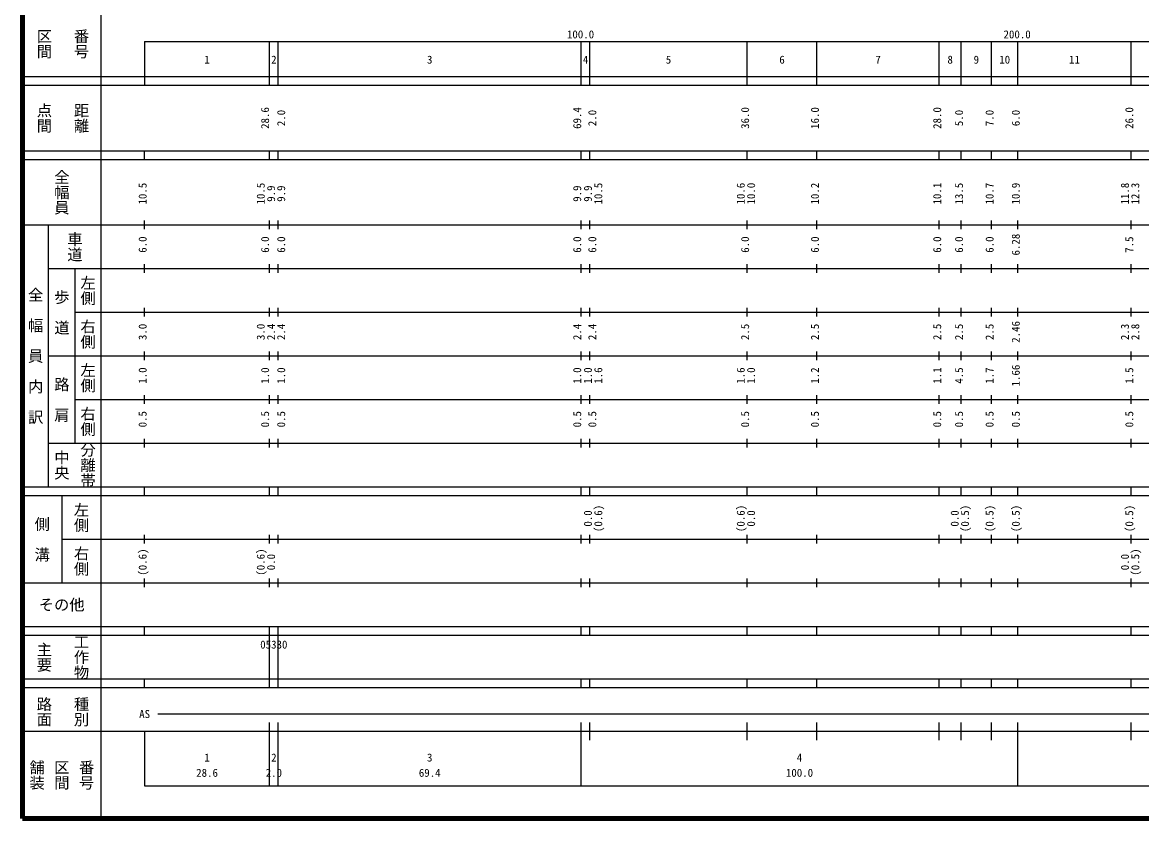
# Model space of a CAD drawing. Units: millimetres on the paper, enlarged 1000 times. Extents: x 40000 to 680000, y 20000 to 380000.
# Drawn here: x 40000 to 296362, y 20000 to 202409 of the extents above; entities that cross this region are included whole.
import ezdxf
from ezdxf.enums import TextEntityAlignment as Align

# ---------------------------------------------------------------- set-up
doc = ezdxf.new("R2010")
doc.units = ezdxf.units.MM
doc.header["$LTSCALE"] = 1000
doc.layers.add('M-TTL', color=2, linetype='Continuous', lineweight=140)
doc.layers.add('M-TTL-BAND', color=7, linetype='Continuous', lineweight=25)
doc.styles.add('@ＭＳ ゴシック', font='')
doc.styles.add('ＭＳ ゴシック', font='')
doc.styles.get('@ＭＳ ゴシック').set_extended_font_data('@MS Gothic')
doc.styles.get('ＭＳ ゴシック').set_extended_font_data('MS Gothic')

msp = doc.modelspace()

# ---------------------------------------------------------------- linework, layer by layer
at = {"layer": 'M-TTL'}
for p, q in [((40000, 380000), (40000, 20000)), ((40000, 20000), (680000, 20000))]:
    msp.add_line(p, q, dxfattribs=at)
at = {"layer": 'M-TTL-BAND'}
for p, q in [((58000, 370000), (58000, 20000)), ((68000, 198000), (579000, 198000)), ((68000, 198000), (68000, 188000)), ((96600, 188000), (96600, 198000)), ((98600, 188000), (98600, 198000)), ((168000, 188000), (168000, 198000)), ((170000, 188000), (170000, 198000)), ((206000, 188000), (206000, 198000)), ((222000, 188000), (222000, 198000)), ((250000, 188000), (250000, 198000)), ((255000, 188000), (255000, 198000)), ((262000, 188000), (262000, 198000)), ((268000, 188000), (268000, 198000)), ((294000, 188000), (294000, 198000)), ((40000, 190000), (579000, 190000)), ((40000, 188000), (579000, 188000)), ((40000, 173000), (579000, 173000)), ((68000, 171000), (68000, 173000)), ((96600, 171000), (96600, 173000)), ((98600, 171000), (98600, 173000)), ((168000, 171000), (168000, 173000)), ((170000, 171000), (170000, 173000)), ((206000, 171000), (206000, 173000)), ((222000, 171000), (222000, 173000)), ((250000, 171000), (250000, 173000)), ((255000, 171000), (255000, 173000)), ((262000, 171000), (262000, 173000)), ((268000, 171000), (268000, 173000)), ((294000, 171000), (294000, 173000)), ((40000, 171000), (579000, 171000)), ((68000, 155000), (68000, 157000)), ((96600, 155000), (96600, 157000)), ((98600, 155000), (98600, 157000)), ((168000, 155000), (168000, 157000)), ((170000, 155000), (170000, 157000)), ((206000, 155000), (206000, 157000)), ((222000, 155000), (222000, 157000)), ((250000, 155000), (250000, 157000)), ((255000, 155000), (255000, 157000)), ((262000, 155000), (262000, 157000)), ((268000, 155000), (268000, 157000)), ((294000, 155000), (294000, 157000)), ((40000, 156000), (579000, 156000)), ((46000, 96000), (46000, 156000)), ((68000, 145000), (68000, 147000)), ((96600, 145000), (96600, 147000)), ((98600, 145000), (98600, 147000)), ((168000, 145000), (168000, 147000)), ((170000, 145000), (170000, 147000)), ((206000, 145000), (206000, 147000)), ((222000, 145000), (222000, 147000)), ((250000, 145000), (250000, 147000)), ((255000, 145000), (255000, 147000)), ((262000, 145000), (262000, 147000)), ((268000, 145000), (268000, 147000)), ((294000, 145000), (294000, 147000)), ((46000, 146000), (579000, 146000)), ((52000, 146000), (52000, 106000)), ((52000, 136000), (579000, 136000)), ((68000, 135000), (68000, 137000)), ((96600, 135000), (96600, 137000)), ((98600, 135000), (98600, 137000)), ((168000, 135000), (168000, 137000)), ((170000, 135000), (170000, 137000)), ((206000, 135000), (206000, 137000)), ((222000, 135000), (222000, 137000)), ((250000, 135000), (250000, 137000)), ((255000, 135000), (255000, 137000)), ((262000, 135000), (262000, 137000)), ((268000, 135000), (268000, 137000)), ((294000, 135000), (294000, 137000)), ((46000, 126000), (579000, 126000)), ((68000, 125000), (68000, 127000)), ((96600, 125000), (96600, 127000)), ((98600, 125000), (98600, 127000)), ((168000, 125000), (168000, 127000)), ((170000, 125000), (170000, 127000)), ((206000, 125000), (206000, 127000)), ((222000, 125000), (222000, 127000)), ((250000, 125000), (250000, 127000)), ((255000, 125000), (255000, 127000)), ((262000, 125000), (262000, 127000)), ((268000, 125000), (268000, 127000)), ((294000, 125000), (294000, 127000)), ((52000, 116000), (579000, 116000)), ((68000, 115000), (68000, 117000)), ((96600, 115000), (96600, 117000)), ((98600, 115000), (98600, 117000)), ((168000, 115000), (168000, 117000)), ((170000, 115000), (170000, 117000)), ((206000, 115000), (206000, 117000)), ((222000, 115000), (222000, 117000)), ((250000, 115000), (250000, 117000)), ((255000, 115000), (255000, 117000)), ((262000, 115000), (262000, 117000)), ((268000, 115000), (268000, 117000)), ((294000, 115000), (294000, 117000)), ((46000, 106000), (579000, 106000)), ((68000, 105000), (68000, 107000)), ((96600, 105000), (96600, 107000)), ((98600, 105000), (98600, 107000)), ((168000, 105000), (168000, 107000)), ((170000, 105000), (170000, 107000)), ((206000, 105000), (206000, 107000)), ((222000, 105000), (222000, 107000)), ((250000, 105000), (250000, 107000)), ((255000, 105000), (255000, 107000)), ((262000, 105000), (262000, 107000)), ((268000, 105000), (268000, 107000)), ((294000, 105000), (294000, 107000)), ((40000, 96000), (579000, 96000)), ((68000, 94000), (68000, 96000)), ((96600, 94000), (96600, 96000)), ((98600, 94000), (98600, 96000)), ((168000, 94000), (168000, 96000)), ((170000, 94000), (170000, 96000)), ((206000, 94000), (206000, 96000)), ((222000, 94000), (222000, 96000)), ((250000, 94000), (250000, 96000)), ((255000, 94000), (255000, 96000)), ((262000, 94000), (262000, 96000)), ((268000, 94000), (268000, 96000)), ((294000, 94000), (294000, 96000)), ((40000, 94000), (579000, 94000)), ((49000, 94000), (49000, 74000)), ((68000, 83000), (68000, 85000)), ((96600, 83000), (96600, 85000)), ((98600, 83000), (98600, 85000)), ((168000, 83000), (168000, 85000)), ((170000, 83000), (170000, 85000)), ((206000, 83000), (206000, 85000)), ((222000, 83000), (222000, 85000)), ((250000, 83000), (250000, 85000)), ((255000, 83000), (255000, 85000)), ((262000, 83000), (262000, 85000)), ((268000, 83000), (268000, 85000)), ((294000, 83000), (294000, 85000)), ((49000, 84000), (579000, 84000)), ((68000, 73000), (68000, 75000)), ((96600, 73000), (96600, 75000)), ((98600, 73000), (98600, 75000)), ((168000, 73000), (168000, 75000)), ((170000, 73000), (170000, 75000)), ((206000, 73000), (206000, 75000)), ((222000, 73000), (222000, 75000)), ((250000, 73000), (250000, 75000)), ((255000, 73000), (255000, 75000)), ((262000, 73000), (262000, 75000)), ((268000, 73000), (268000, 75000)), ((294000, 73000), (294000, 75000)), ((40000, 74000), (579000, 74000)), ((40000, 64000), (579000, 64000)), ((40000, 62000), (579000, 62000)), ((68000, 62000), (68000, 64000)), ((96600, 62000), (96600, 64000)), ((96600, 52000), (96600, 62000)), ((98600, 62000), (98600, 64000)), ((98600, 52000), (98600, 62000)), ((168000, 62000), (168000, 64000)), ((170000, 62000), (170000, 64000)), ((206000, 62000), (206000, 64000)), ((222000, 62000), (222000, 64000)), ((250000, 62000), (250000, 64000)), ((255000, 62000), (255000, 64000)), ((262000, 62000), (262000, 64000)), ((268000, 62000), (268000, 64000)), ((294000, 62000), (294000, 64000)), ((40000, 52000), (579000, 52000)), ((68000, 50000), (68000, 52000)), ((96600, 50000), (96600, 52000)), ((98600, 50000), (98600, 52000)), ((168000, 50000), (168000, 52000)), ((170000, 50000), (170000, 52000)), ((206000, 50000), (206000, 52000)), ((222000, 50000), (222000, 52000)), ((250000, 50000), (250000, 52000)), ((255000, 50000), (255000, 52000)), ((262000, 50000), (262000, 52000)), ((268000, 50000), (268000, 52000)), ((294000, 50000), (294000, 52000)), ((40000, 50000), (579000, 50000)), ((71000, 44000), (565000, 44000)), ((96600, 27500), (96600, 42000)), ((98600, 27500), (98600, 42000)), ((168000, 27500), (168000, 42000)), ((170000, 38000), (170000, 42000)), ((206000, 38000), (206000, 42000)), ((222000, 38000), (222000, 42000)), ((250000, 38000), (250000, 42000)), ((255000, 38000), (255000, 42000)), ((262000, 38000), (262000, 42000)), ((268000, 27500), (268000, 42000)), ((294000, 38000), (294000, 42000)), ((40000, 40000), (579000, 40000)), ((68000, 40000), (68000, 27500)), ((68000, 27500), (579000, 27500))]:
    msp.add_line(p, q, dxfattribs=at)

# ---------------------------------------------------------------- texts
at = {"layer": 'M-TTL-BAND', "style": '@ＭＳ ゴシック'}
for s, p in [('区間', (45000, 197500)), ('番号', (53500, 197500)), ('点間', (45000, 180500)), ('距離', (53500, 180500)), ('全幅員', (49000, 163500)), ('車道', (52000, 151000)), ('左側', (55000, 141000)), ('全\u3000幅\u3000員\u3000内\u3000訳', (43000, 126000)), ('歩\u3000道', (49000, 136000)), ('右側', (55000, 131000)), ('左側', (55000, 121000)), ('路\u3000肩', (49000, 116000)), ('右側', (55000, 111000)), ('分離帯', (55000, 101000)), ('中央', (49000, 101000)), ('左側', (53500, 89000)), ('側\u3000溝', (44500, 84000)), ('右側', (53500, 79000)), ('工作物', (53500, 57000)), ('主要', (45000, 57000)), ('路面', (45000, 44500)), ('種別', (53500, 44500)), ('舗装', (43333, 30000)), ('区間', (49000, 30000)), ('番号', (54667, 30000))]:
    msp.add_text(s, height=2566, rotation=270, dxfattribs=at).set_placement(p, align=Align.MIDDLE_CENTER)
at = {"layer": 'M-TTL-BAND', "style": 'ＭＳ ゴシック'}
for s, p in [('100.0', (167844, 198195)), ('200.0', (267844, 198195)), ('1', (82300, 192405)), ('2', (97600, 192405)), ('3', (133300, 192405)), ('4', (169000, 192405)), ('5', (188000, 192405)), ('6', (214000, 192405)), ('7', (236000, 192405)), ('8', (252500, 192405)), ('9', (258500, 192405)), ('10', (265000, 192405)), ('11', (281000, 192405)), ('AS', (68000, 42500)), ('1', (82300, 32523)), ('2', (97600, 32523)), ('3', (133300, 32523)), ('4', (218000, 32523)), ('28.6', (82300, 29033)), ('2.0', (97600, 29033)), ('69.4', (133300, 29033)), ('100.0', (218000, 29033))]:
    msp.add_text(s, height=1833, dxfattribs=at).set_placement(p, align=Align.BOTTOM_CENTER)
for s, p in [('28.6', (97053, 180500)), ('2.0', (100740, 180500)), ('69.4', (168544, 180500)), ('2.0', (171998, 180500)), ('36.0', (207000, 180500)), ('16.0', (223000, 180500)), ('28.0', (251000, 180500)), ('5.0', (256000, 180500)), ('7.0', (263000, 180500)), ('6.0', (269000, 180500)), ('26.0', (295000, 180500)), ('10.5', (69000, 163174)), ('10.5', (96053, 163174)), ('9.9', (98423, 163174)), ('9.9', (100740, 163174)), ('9.9', (168544, 163174)), ('9.9', (170998, 163174)), ('10.5', (173368, 163174)), ('10.6', (206000, 163174)), ('10.0', (208370, 163174)), ('10.2', (223000, 163174)), ('10.1', (251000, 163174)), ('13.5', (256000, 163174)), ('10.7', (263000, 163174)), ('10.9', (269000, 163174)), ('11.8', (294000, 163174)), ('12.3', (296370, 163174)), ('6.28', (269000, 151500)), ('6.0', (69000, 151500)), ('6.0', (97053, 151500)), ('6.0', (100740, 151500)), ('6.0', (168544, 151500)), ('6.0', (171998, 151500)), ('6.0', (207000, 151500)), ('6.0', (223000, 151500)), ('6.0', (251000, 151500)), ('6.0', (256000, 151500)), ('6.0', (263000, 151500)), ('7.5', (295000, 151500)), ('2.46', (269000, 131500)), ('3.0', (69000, 131500)), ('3.0', (96053, 131500)), ('2.4', (98423, 131500)), ('2.4', (100740, 131500)), ('2.4', (168544, 131500)), ('2.4', (171998, 131500)), ('2.5', (207000, 131500)), ('2.5', (223000, 131500)), ('2.5', (251000, 131500)), ('2.5', (256000, 131500)), ('2.5', (263000, 131500)), ('2.3', (294000, 131500)), ('2.8', (296370, 131500)), ('1.0', (69000, 121500)), ('1.0', (97053, 121500)), ('1.0', (100740, 121500)), ('1.0', (168544, 121500)), ('1.0', (170998, 121500)), ('1.6', (173368, 121500)), ('1.6', (206000, 121500)), ('1.0', (208370, 121500)), ('1.2', (223000, 121500)), ('1.1', (251000, 121500)), ('4.5', (256000, 121500)), ('1.7', (263000, 121500)), ('1.66', (269000, 121500)), ('1.5', (295000, 121500)), ('0.5', (69000, 111500)), ('0.5', (97053, 111500)), ('0.5', (100740, 111500)), ('0.5', (168544, 111500)), ('0.5', (171998, 111500)), ('0.5', (207000, 111500)), ('0.5', (223000, 111500)), ('0.5', (251000, 111500)), ('0.5', (256000, 111500)), ('0.5', (263000, 111500)), ('0.5', (269000, 111500)), ('0.5', (295000, 111500)), ('0.0', (170998, 88764)), ('(0.6)', (173368, 88764)), ('(0.6)', (206000, 88764)), ('0.0', (208370, 88764)), ('0.0', (255000, 88764)), ('(0.5)', (257370, 88764)), ('(0.5)', (263000, 88764)), ('(0.5)', (269000, 88764)), ('(0.5)', (295000, 88764)), ('(0.6)', (69000, 78764)), ('(0.6)', (96053, 78764)), ('0.0', (98423, 78764)), ('0.0', (294000, 78764)), ('(0.5)', (296370, 78764))]:
    msp.add_text(s, height=1833, rotation=90, dxfattribs=at).set_placement(p, align=Align.BOTTOM_CENTER)
msp.add_text('その他', height=2566, dxfattribs=at).set_placement((49000, 69000), align=Align.MIDDLE_CENTER)
msp.add_text('05330', height=1833, dxfattribs=at).set_placement((94475, 58405), align=Align.BOTTOM_LEFT)

doc.saveas('drawing.dxf')
